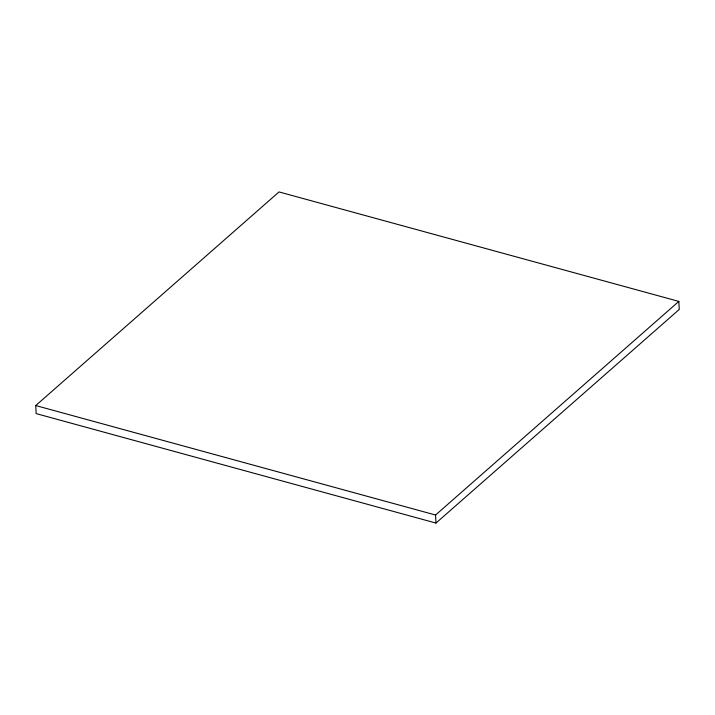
<?xml version="1.0" encoding="UTF-8"?>
<svg xmlns="http://www.w3.org/2000/svg" width="715" height="715" viewBox="0 0 715 715"><rect width="100%" height="100%" fill="white"/><g stroke="black" fill="none" stroke-linecap="round" stroke-linejoin="round"><path stroke-width="1.07" d="M35.75 405.548L279.02 191.933L678.839 301.399L679.25 309.452L435.98 523.067L36.161 413.601L35.75 405.548L435.569 515.023L678.839 301.399M435.569 515.023L435.98 523.067"/></g></svg>
